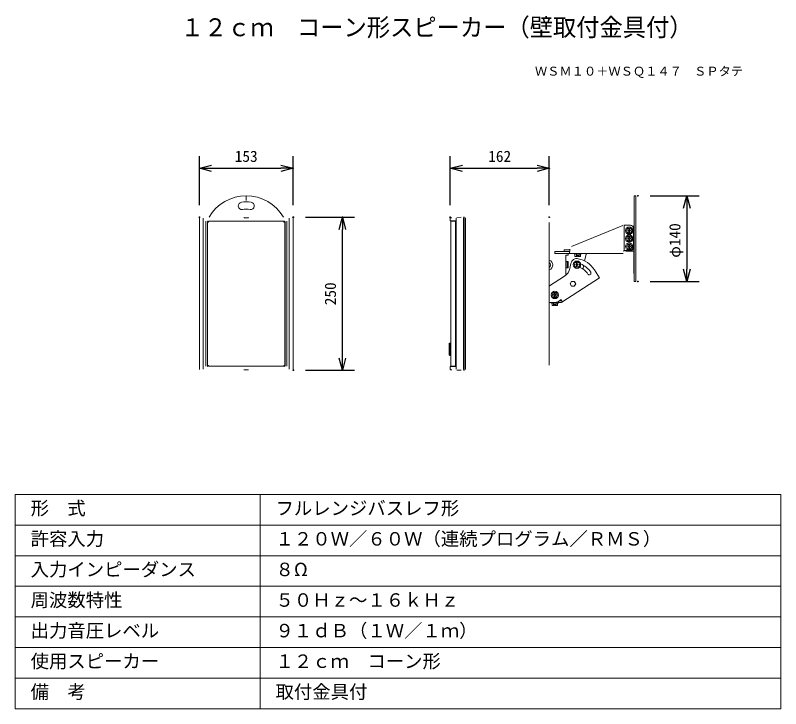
# Model space of a CAD drawing. Units: millimetres, scale not verified. Extents: x -63 to 62, y -56 to 57.
import ezdxf
from ezdxf.enums import TextEntityAlignment as Align

# ---------------------------------------------------------------- set-up
doc = ezdxf.new("R2010")
doc.units = ezdxf.units.MM
doc.header["$LTSCALE"] = 0.125
doc.header["$PDMODE"] = 32
doc.header["$PDSIZE"] = 0.0625
for name, color, linetype, lineweight in [('0-0_0', 7, 'Continuous', 25), ('0-1_WAKU', 1, 'Continuous', 18), ('0-4_GAIKEI', 1, 'Continuous', 18), ('0-5_SUNPO', 7, 'Continuous', 25)]:
    doc.layers.add(name, color=color, linetype=linetype, lineweight=lineweight)
for name, color, linetype in [('0-2_MOJI1', 7, 'Continuous'), ('0-3_TOUROKU', 7, 'Continuous'), ('0-6_DEFPOINTS', 7, 'Continuous')]:
    doc.layers.add(name, color=color, linetype=linetype)
doc.styles.add('ＭＳ ゴシック', font='')
doc.styles.get('ＭＳ ゴシック').set_extended_font_data('MS Gothic')

# ---------------------------------------------------------------- blocks, each defined once
blk = doc.blocks.new('_OPEN30')
at = {"layer": '0-0_0'}
blk.add_line((0, 0), (-1, 0), dxfattribs=at)
blk.add_lwpolyline([(-1, 0.26795), (0, 0), (-1, -0.26795)], dxfattribs=at)
blk = doc.blocks.new('D8')
at = {"layer": '0-5_SUNPO'}
for p, q in [((41.9641, 37.9847), (49.9641, 37.9847)), ((47.9641, 35.9847), (47.9641, 25.9847)), ((41.9641, 23.9847), (49.9641, 23.9847))]:
    blk.add_line(p, q, dxfattribs=at)
at = {"layer": '0-6_DEFPOINTS'}
for p in [(39.9641, 37.9847), (39.9641, 23.9847), (47.9641, 23.9847)]:
    blk.add_point(p, dxfattribs=at)
at = {"layer": '0-5_SUNPO', "xscale": 2, "yscale": 2}
for p, rotation in [((47.9641, 37.9847), 90), ((47.9641, 23.9847), 270)]:
    blk.add_blockref('_OPEN30', p, dxfattribs=dict(at, rotation=rotation))
at = {"layer": '0-5_SUNPO', "style": 'ＭＳ ゴシック'}
blk.add_text('φ140', height=1.833, rotation=90, dxfattribs=at).set_placement((47.4641, 27.8597), align=Align.BOTTOM_LEFT)
blk = doc.blocks.new('D7')
at = {"layer": '0-5_SUNPO'}
for p, q in [((9.3017, 36.4676), (9.3017, 44.4676)), ((25.5017, 36.4676), (25.5017, 44.4676)), ((11.3017, 42.4676), (23.5017, 42.4676))]:
    blk.add_line(p, q, dxfattribs=at)
at = {"layer": '0-6_DEFPOINTS'}
for p in [(25.5017, 42.4676), (9.3017, 34.4676), (25.5017, 34.4676)]:
    blk.add_point(p, dxfattribs=at)
at = {"layer": '0-5_SUNPO', "xscale": 2, "yscale": 2, "rotation": 180}
blk.add_blockref('_OPEN30', (9.3017, 42.4676), dxfattribs=at)
at = {"layer": '0-5_SUNPO', "xscale": 2, "yscale": 2}
blk.add_blockref('_OPEN30', (25.5017, 42.4676), dxfattribs=at)
at = {"layer": '0-5_SUNPO', "style": 'ＭＳ ゴシック'}
blk.add_text('162', height=1.833, dxfattribs=at).set_placement((15.5267, 42.9676), align=Align.BOTTOM_LEFT)
blk = doc.blocks.new('D6')
at = {"layer": '0-5_SUNPO'}
for p, q in [((-31.647, 36.4676), (-31.647, 44.4676)), ((-16.347, 36.4676), (-16.347, 44.4676)), ((-29.647, 42.4676), (-18.347, 42.4676))]:
    blk.add_line(p, q, dxfattribs=at)
at = {"layer": '0-6_DEFPOINTS'}
for p in [(-16.347, 42.4676), (-31.647, 34.4676), (-16.347, 34.4676)]:
    blk.add_point(p, dxfattribs=at)
at = {"layer": '0-5_SUNPO', "xscale": 2, "yscale": 2, "rotation": 180}
blk.add_blockref('_OPEN30', (-31.647, 42.4676), dxfattribs=at)
at = {"layer": '0-5_SUNPO', "xscale": 2, "yscale": 2}
blk.add_blockref('_OPEN30', (-16.347, 42.4676), dxfattribs=at)
at = {"layer": '0-5_SUNPO', "style": 'ＭＳ ゴシック'}
blk.add_text('153', height=1.833, dxfattribs=at).set_placement((-25.872, 42.9676), align=Align.BOTTOM_LEFT)
blk = doc.blocks.new('D5')
at = {"layer": '0-5_SUNPO'}
for p, q in [((-14.2972, 34.4747), (-6.2972, 34.4747)), ((-8.2972, 11.4747), (-8.2972, 32.4747)), ((-14.2972, 9.4747), (-6.2972, 9.4747))]:
    blk.add_line(p, q, dxfattribs=at)
at = {"layer": '0-6_DEFPOINTS'}
for p in [(-16.2972, 34.4747), (-8.2972, 34.4747), (-16.2972, 9.4747)]:
    blk.add_point(p, dxfattribs=at)
at = {"layer": '0-5_SUNPO', "xscale": 2, "yscale": 2}
for p, rotation in [((-8.2972, 34.4747), 90), ((-8.2972, 9.4747), 270)]:
    blk.add_blockref('_OPEN30', p, dxfattribs=dict(at, rotation=rotation))
at = {"layer": '0-5_SUNPO', "style": 'ＭＳ ゴシック'}
blk.add_text('250', height=1.833, rotation=90, dxfattribs=at).set_placement((-8.7972, 20.0997), align=Align.BOTTOM_LEFT)

msp = doc.modelspace()

# ---------------------------------------------------------------- linework, layer by layer
at = {"layer": '0-1_WAKU', "color": 4}
for p, q in [((62.4995, -21.4945), (-62.5005, -21.4945)), ((-62.5005, -21.4945), (-62.5005, -56.4945)), ((-22.5005, -56.4945), (-22.5005, -21.4945)), ((62.4995, -56.4945), (62.4995, -21.4945)), ((-62.5005, -56.4945), (62.4995, -56.4945))]:
    msp.add_line(p, q, dxfattribs=at)
at = {"layer": '0-1_WAKU'}
for p, q in [((-62.5005, -26.4945), (62.4995, -26.4945)), ((-62.5005, -31.4945), (62.4995, -31.4945)), ((-62.5005, -36.4945), (62.4995, -36.4945)), ((-62.5005, -41.4945), (62.4995, -41.4945)), ((-62.5005, -46.4945), (62.4995, -46.4945)), ((-62.5005, -51.4945), (62.4995, -51.4945))]:
    msp.add_line(p, q, dxfattribs=at)
at = {"layer": '0-4_GAIKEI'}
for p, q in [((-24.7853, 26.5213), (-24.7853, 27.2213)), ((10.712, 23.8022), (10.8868, 23.8113)), ((-31.8049, 23.6484), (-31.8049, -1.0259)), ((-31.4075, 23.1492), (-31.4075, -0.5267)), ((-31.1353, -0.5067), (-31.1353, 23.1292)), ((-31.0353, 23.1792), (-31.0853, 23.1792)), ((-31.0853, -0.3887), (-31.0853, 23.0113)), ((-31.0853, 23.0113), (-30.9853, 23.0113)), ((-30.9853, 23.0113), (-30.9853, 23.1292)), ((-30.9353, 23.0613), (-30.9353, 23.1613)), ((-30.9353, 23.1613), (-18.6353, 23.1613)), ((-24.9103, 23.2056), (-24.9103, 23.1613)), ((-24.8117, 23.7326), (-24.8597, 23.7329)), ((-24.7853, 23.7325), (-24.8117, 23.7326)), ((-24.6603, 23.2056), (-24.6603, 23.1613)), ((-18.6353, 23.0613), (-18.6353, 23.1613)), ((-18.5853, 23.1292), (-18.5853, 23.0113)), ((-18.5853, 23.0113), (-18.4853, 23.0113)), ((-18.4853, 23.1792), (-18.5353, 23.1792)), ((-18.4853, 23.0113), (-18.4853, -0.3887)), ((-18.4353, 23.1292), (-18.4353, -0.5067)), ((-18.1631, -0.5267), (-18.1631, 23.1492)), ((-17.7657, -1.0259), (-17.7657, 23.6484)), ((9.4167, 23.1982), (8.5622, 23.2206)), ((8.6934, 23.1613), (9.4154, 23.1613)), ((9.0884, 23.2068), (9.0884, 23.1613)), ((9.3384, 23.2003), (9.3384, 23.1613)), ((9.3849, 23.0613), (9.3849, 23.0813)), ((9.3977, 23.0113), (9.408, 23.0113)), ((9.415, 23.1622), (9.4154, 23.1492)), ((9.4154, -0.5267), (9.4154, 23.1492)), ((9.5052, -1.0259), (9.5052, 23.6484)), ((10.6903, -1.0798), (10.6903, 23.7023)), ((10.9021, -1.0896), (10.9021, 23.7121)), ((10.9904, -1.0369), (10.9904, 23.6594)), ((11.0033, 23.7111), (11.0033, -1.0885)), ((37.5325, 22.0213), (37.3015, 21.6213)), ((37.3015, 21.6213), (37.5325, 21.2213)), ((37.5325, 22.0213), (37.9944, 22.0213)), ((37.5634, 21.6713), (37.5634, 21.5713)), ((37.7134, 21.6713), (37.5634, 21.6713)), ((37.5634, 21.5713), (37.7134, 21.5713)), ((37.7134, 22.0213), (37.7134, 21.6713)), ((37.7134, 21.5713), (37.7134, 21.2213)), ((37.8134, 22.0213), (37.8134, 21.6713)), ((37.9634, 21.6713), (37.8134, 21.6713)), ((37.8134, 21.5713), (37.8134, 21.2213)), ((37.8134, 21.5713), (37.9634, 21.5713)), ((37.9634, 21.5713), (37.9634, 21.6713)), ((38.2253, 21.6213), (37.9944, 22.0213)), ((37.9944, 21.2213), (38.2253, 21.6213)), ((37.5325, 20.7213), (37.3015, 20.3213)), ((37.3015, 20.3213), (37.5325, 19.9213)), ((37.5325, 21.2213), (37.9944, 21.2213)), ((37.5325, 20.7213), (37.9944, 20.7213)), ((37.5634, 20.3713), (37.5634, 20.2713)), ((37.7134, 20.3713), (37.5634, 20.3713)), ((37.5634, 20.2713), (37.7134, 20.2713)), ((37.7134, 20.7213), (37.7134, 20.3713)), ((37.7134, 20.2713), (37.7134, 19.9213)), ((37.8134, 20.7213), (37.8134, 20.3713)), ((37.9634, 20.3713), (37.8134, 20.3713)), ((37.8134, 20.2713), (37.8134, 19.9213)), ((37.8134, 20.2713), (37.9634, 20.2713)), ((37.9634, 20.2713), (37.9634, 20.3713)), ((38.2253, 20.3213), (37.9944, 20.7213)), ((37.9944, 19.9213), (38.2253, 20.3213)), ((37.5325, 19.4213), (37.3015, 19.0213)), ((37.3015, 19.0213), (37.5325, 18.6213)), ((37.5325, 19.9213), (37.9944, 19.9213)), ((37.5325, 19.4213), (37.9944, 19.4213)), ((37.5634, 19.0713), (37.5634, 18.9713)), ((37.7134, 19.0713), (37.5634, 19.0713)), ((37.5634, 18.9713), (37.7134, 18.9713)), ((37.7134, 19.4213), (37.7134, 19.0713)), ((37.7134, 18.9713), (37.7134, 18.6213)), ((37.8134, 19.4213), (37.8134, 19.0713)), ((37.9634, 19.0713), (37.8134, 19.0713)), ((37.8134, 18.9713), (37.8134, 18.6213)), ((37.8134, 18.9713), (37.9634, 18.9713)), ((37.9634, 18.9713), (37.9634, 19.0713)), ((38.2253, 19.0213), (37.9944, 19.4213)), ((37.9944, 18.6213), (38.2253, 19.0213)), ((28.7634, 17.9113), (28.7634, 17.8413)), ((28.9015, 17.7515), (28.7634, 17.8413)), ((28.7634, 17.8413), (29.9634, 17.8413)), ((28.9015, 17.7515), (28.9015, 17.4295)), ((29.1325, 17.7515), (29.1325, 17.4295)), ((29.3134, 17.4113), (29.3134, 17.5913)), ((29.3134, 17.5913), (29.4134, 17.5913)), ((29.4134, 17.4113), (29.4134, 17.5913)), ((29.5944, 17.7515), (29.5944, 17.4295)), ((29.8253, 17.7515), (29.9634, 17.8413)), ((29.8253, 17.7515), (29.8253, 17.4295)), ((29.9634, 17.9113), (29.9634, 17.8413)), ((37.5325, 18.6213), (37.9944, 18.6213)), ((27.4234, 16.5613), (27.7734, 16.5613)), ((27.6534, 16.5613), (27.6534, 15.5613)), ((27.7734, 15.5613), (27.7734, 16.5613)), ((28.9978, 16.4613), (28.7669, 16.0613)), ((28.9015, 17.4295), (28.9515, 17.4113)), ((29.3134, 17.4113), (28.9516, 17.4113)), ((28.9978, 16.4613), (29.4597, 16.4613)), ((29.1787, 16.4613), (29.1787, 16.1113)), ((29.2787, 16.4613), (29.2787, 16.1113)), ((29.7753, 17.4113), (29.4134, 17.4113)), ((29.6906, 16.0613), (29.4597, 16.4613)), ((29.8253, 17.4295), (29.7753, 17.4113)), ((27.4234, 15.5613), (27.7734, 15.5613)), ((28.7669, 16.0613), (28.9978, 15.6613)), ((28.9978, 15.6613), (29.4597, 15.6613)), ((29.0287, 16.1113), (29.0287, 16.0113)), ((29.1787, 16.1113), (29.0287, 16.1113)), ((29.0287, 16.0113), (29.1787, 16.0113)), ((29.1787, 16.0113), (29.1787, 15.6613)), ((29.4287, 16.1113), (29.2787, 16.1113)), ((29.2787, 16.0113), (29.2787, 15.6613)), ((29.2787, 16.0113), (29.4287, 16.0113)), ((29.4287, 16.0113), (29.4287, 16.1113)), ((29.4597, 15.6613), (29.6906, 16.0613)), ((30.2026, 15.3523), (30.3231, 15.9192)), ((28.3325, 13.3313), (28.1015, 12.9313)), ((28.1015, 12.9313), (28.3325, 12.5313)), ((28.7944, 13.3313), (28.3325, 13.3313)), ((28.3325, 12.5313), (28.7944, 12.5313)), ((29.0253, 12.9313), (28.7944, 13.3313)), ((28.7944, 12.5313), (29.0253, 12.9313)), ((25.3825, 11.5113), (25.1515, 11.1113)), ((25.3825, 11.5113), (25.8444, 11.5113)), ((25.5634, 11.5113), (25.5634, 11.1613)), ((25.6634, 11.5113), (25.6634, 11.1613)), ((26.0753, 11.1113), (25.8444, 11.5113)), ((25.1515, 11.1113), (25.3825, 10.7113)), ((25.3825, 10.7113), (25.8444, 10.7113)), ((25.4134, 11.1613), (25.4134, 11.0613)), ((25.5634, 11.1613), (25.4134, 11.1613)), ((25.4134, 11.0613), (25.5634, 11.0613)), ((25.5634, 11.0613), (25.5634, 10.7113)), ((25.8134, 11.1613), (25.6634, 11.1613)), ((25.6634, 11.0613), (25.6634, 10.7113)), ((25.6634, 11.0613), (25.8134, 11.0613)), ((25.8134, 11.0613), (25.8134, 11.1613)), ((25.8444, 10.7113), (26.0753, 11.1113)), ((26.6629, 10.3497), (26.2208, 10.0626)), ((26.6387, 10.1313), (26.3266, 10.1313)), ((26.7554, 10.2071), (26.6387, 10.1313)), ((26.8807, 10.0142), (26.6629, 10.3497)), ((25.0134, 9.9013), (25.0134, 9.8313)), ((25.1515, 9.7415), (25.0134, 9.8313)), ((25.0134, 9.8313), (26.2134, 9.8313)), ((25.1515, 9.7415), (25.1515, 9.4195)), ((25.1515, 9.4195), (25.2015, 9.4013)), ((25.5634, 9.4013), (25.2016, 9.4013)), ((25.3825, 9.7415), (25.3825, 9.4195)), ((25.5634, 9.4013), (25.5634, 9.5813)), ((25.5634, 9.5813), (25.6634, 9.5813)), ((25.6634, 9.4013), (25.6634, 9.5813)), ((26.0253, 9.4013), (25.6634, 9.4013)), ((25.8444, 9.7415), (25.8444, 9.4195)), ((26.0753, 9.4195), (26.0253, 9.4013)), ((26.0753, 9.7415), (26.2134, 9.8313)), ((26.0753, 9.7415), (26.0753, 9.4195)), ((26.2134, 9.9013), (26.2134, 9.8313)), ((-31.0853, -0.3887), (-30.9853, -0.3887)), ((-31.0353, -0.5567), (-31.0853, -0.5567)), ((-30.9853, -0.5067), (-30.9853, -0.3887)), ((-30.9353, -0.5387), (-30.9353, -0.4387)), ((-18.6353, -0.5387), (-30.9353, -0.5387)), ((-24.9103, -0.5831), (-24.9103, -0.5387)), ((-24.7853, -1.11), (-24.7588, -1.11)), ((-24.7588, -1.11), (-24.7108, -1.1104)), ((-24.6603, -0.5831), (-24.6603, -0.5387)), ((-18.6353, -0.4387), (-18.6353, -0.5387)), ((-18.5853, -0.3887), (-18.4853, -0.3887)), ((-18.5853, -0.3887), (-18.5853, -0.5067)), ((-18.4853, -0.5567), (-18.5353, -0.5567)), ((8.5622, -0.5981), (9.4087, -0.5759)), ((9.4154, -0.5387), (8.6934, -0.5387)), ((9.0884, -0.5849), (9.0884, -0.5387)), ((9.3384, -0.5771), (9.3384, -0.5387)), ((9.3849, -0.4587), (9.3849, -0.4387)), ((9.3977, -0.3887), (9.408, -0.3887)), ((9.4145, -0.5441), (9.4131, -0.555)), ((9.4154, -0.5267), (9.4172, -0.5267)), ((10.8868, -1.1887), (10.712, -1.1796))]:
    msp.add_line(p, q, dxfattribs=at)
at = {"layer": '0-4_GAIKEI', "color": 7}
for p, q in [((38.8634, 27.3213), (38.5434, 27.3213)), ((38.5434, 13.3213), (38.5434, 27.3213)), ((38.8634, 13.3213), (38.8634, 27.3213)), ((10.3134, 23.8112), (9.6108, 23.7744)), ((-32.4353, -1.0896), (-32.4353, 23.7121)), ((-17.1353, -1.0896), (-17.1353, 23.7121)), ((8.5134, 23.2697), (8.5134, 23.622)), ((8.8108, 23.7325), (8.6082, 23.7218)), ((8.6134, 2.3263), (8.6134, 23.0813)), ((24.7134, -0.3476), (24.7134, 22.9701)), ((36.8851, 22.5113), (37.9634, 22.5113)), ((36.9634, 22.5113), (36.9634, 18.3613)), ((28.3458, 19.037), (36.7045, 22.4755)), ((38.5434, 22.3713), (38.3096, 22.3713)), ((38.4634, 22.0113), (38.4634, 18.8613)), ((25.6134, 18.2313), (25.6134, 17.9113)), ((25.6134, 18.2313), (28.0402, 18.2313)), ((25.6134, 17.9113), (36.7915, 17.9113)), ((27.1634, 18.2313), (27.1634, 18.4613)), ((27.1634, 18.4613), (28.0402, 18.4613)), ((27.4234, 17.6313), (27.4234, 14.3621)), ((27.4234, 17.6313), (27.7734, 17.6313)), ((27.7734, 17.9113), (27.7734, 17.6313)), ((27.9981, 17.9113), (27.9981, 18.2313)), ((28.0402, 18.2313), (28.0402, 18.5728)), ((30.4819, 16.6665), (30.6634, 17.5203)), ((30.6634, 17.5203), (30.6634, 17.557)), ((30.7513, 17.7691), (30.8656, 17.8834)), ((36.8662, 18.2313), (36.8662, 18.3613)), ((37.9634, 18.3613), (36.8662, 18.3613)), ((37.4234, 18.2713), (38.5369, 18.2713)), ((38.5369, 14.6019), (38.5369, 18.4667)), ((38.5434, 18.4667), (38.5369, 18.4667)), ((28.2506, 16.2693), (28.0789, 15.4613)), ((32.0858, 15.2188), (32.9191, 13.9356)), ((27.2118, 14.1998), (24.7188, 12.5808)), ((26.764, 9.9384), (32.9191, 13.9356)), ((38.5434, 14.6019), (38.5369, 14.6019)), ((38.8634, 13.3213), (38.5434, 13.3213)), ((24.7134, 9.9013), (26.6387, 9.9013)), ((8.6134, -0.4587), (8.6134, 2.1963)), ((8.5134, -0.9994), (8.5134, -0.6472)), ((8.6082, -1.0993), (8.8108, -1.1099)), ((9.6108, -1.1518), (10.3134, -1.1887))]:
    msp.add_line(p, q, dxfattribs=at)
at = {"layer": '0-4_GAIKEI', "color": 7, "lineweight": 25}
for p, q in [((8.4134, 1.2893), (8.4134, 3.2084)), ((8.4134, 3.2084), (8.5634, 3.2084)), ((8.5634, 1.2893), (8.5634, 3.2084)), ((8.4134, 1.2893), (8.5634, 1.2893)), ((8.5634, 2.3263), (8.6134, 2.3263)), ((8.5634, 2.1963), (8.6134, 2.1963))]:
    msp.add_line(p, q, dxfattribs=at)
at = {"layer": '0-4_GAIKEI'}
for points in [[(-24.8597, 23.7329), (-24.9059, 23.7335), (-24.9495, 23.7344), (-24.9901, 23.7355), (-25.027, 23.7368), (-25.0599, 23.7383), (-25.0886, 23.7399), (-25.1128, 23.7415), (-25.1326, 23.7432), (-25.1479, 23.7449), (-25.1586, 23.7464), (-25.1609, 23.7468)], [(-24.4751, 23.7403), (-24.5, 23.7388), (-24.5285, 23.7374), (-24.5604, 23.7362), (-24.5953, 23.735), (-24.6332, 23.7341), (-24.6735, 23.7334), (-24.716, 23.7328), (-24.7601, 23.7326), (-24.7853, 23.7325)], [(-24.4058, 23.7476), (-24.4064, 23.7475), (-24.4119, 23.7465), (-24.422, 23.745), (-24.436, 23.7434), (-24.4537, 23.7419), (-24.4751, 23.7403)], [(9.4062, 23.2052), (9.4055, 23.206), (9.408, 23.2009), (9.4122, 23.185), (9.415, 23.1622)], [(-25.1648, -1.1251), (-25.1642, -1.125), (-25.1586, -1.1239), (-25.1485, -1.1224), (-25.1344, -1.1209), (-25.1167, -1.1193), (-25.0953, -1.1178)], [(-25.0953, -1.1178), (-25.0703, -1.1163), (-25.0418, -1.1149), (-25.01, -1.1136), (-24.975, -1.1125), (-24.9372, -1.1116), (-24.8968, -1.1108), (-24.8544, -1.1103), (-24.8103, -1.11), (-24.7853, -1.11)], [(-24.7108, -1.1104), (-24.6646, -1.111), (-24.621, -1.1118), (-24.5805, -1.1129), (-24.5436, -1.1143), (-24.5107, -1.1157), (-24.482, -1.1173), (-24.4578, -1.119), (-24.438, -1.1207), (-24.4227, -1.1224), (-24.412, -1.1239), (-24.4097, -1.1243)], [(9.4154, -0.5267), (9.4142, -0.5493), (9.41, -0.5721), (9.4076, -0.5794)]]:
    msp.add_lwpolyline(points, dxfattribs=at)
at = {"layer": '0-4_GAIKEI', "color": 7}
for points in [[(8.6082, 23.7218), (8.5747, 23.7142), (8.5405, 23.6904), (8.5182, 23.6525), (8.5134, 23.622)], [(8.5134, -0.9994), (8.5182, -1.03), (8.5405, -1.0678), (8.5747, -1.0916), (8.6082, -1.0993)]]:
    msp.add_lwpolyline(points, dxfattribs=at)
at = {"layer": '0-4_GAIKEI'}
for centre in [(37.7634, 21.6213), (37.7634, 20.3213), (37.7634, 19.0213), (29.2287, 16.0613), (25.6134, 11.1113)]:
    msp.add_circle(centre, 0.6, dxfattribs=at)
at = {"layer": '0-4_GAIKEI', "color": 7}
for centre, radius, start, end in [((-24.7853, 20.3213), 7, 29.9255, 150.0745), ((8.5634, 23.2706), 0.05, 180, 268.5), ((8.6934, 23.0813), 0.08, 90, 180), ((37.9634, 22.0113), 0.5, 0, 90), ((37.9634, 18.8613), 0.5, 270, 0), ((30.9634, 17.557), 0.3, 135, 180), ((30.6534, 18.0955), 0.3, 315, 322.01439), ((37.4234, 18.7713), 0.5, 235.2487, 270), ((29.2287, 16.0613), 1, 78, 168), ((28.5634, 12.9313), 4.2, 33, 78), ((26.1226, 15.8771), 2, 303, 348), ((28.5634, 12.9313), 2.925, 33, 68.20107), ((28.5634, 12.9313), 3.475, 33, 68.91664), ((31.2472, 14.6741), 0.275, 213, 33), ((26.6387, 10.1313), 0.23, 270, 303), ((8.5634, -0.6481), 0.05, 91.5, 180), ((8.6934, -0.4587), 0.08, 180, 270)]:
    msp.add_arc(centre, radius, start, end, dxfattribs=at)
at = {"layer": '0-4_GAIKEI'}
for centre, radius, start, end in [((-25.4901, 25.6751), 0.6, 97.5, 277.5), ((-24.7853, 20.3213), 6, 82.5, 97.5), ((-24.0805, 25.6751), 0.6, 262.5, 82.5), ((-24.7853, 20.3213), 4.8, 82.5, 97.5), ((-30.9853, 23.0613), 0.05, 270, 0), ((-18.5853, 23.0613), 0.05, 180, 270), ((37.7634, 21.6213), 0.4119, 163.79475, 196.20525), ((37.7634, 21.6213), 0.4119, 103.79475, 136.20525), ((37.7634, 21.6213), 0.4119, 223.79475, 256.20525), ((37.7634, 21.6213), 0.4119, 43.79475, 76.20525), ((37.7634, 21.6213), 0.4119, 283.79475, 316.20525), ((37.7634, 21.6213), 0.4119, 343.79475, 16.20525), ((37.7634, 20.3213), 0.4119, 163.79475, 196.20525), ((37.7634, 20.3213), 0.4119, 103.79475, 136.20525), ((37.7634, 20.3213), 0.4119, 223.79475, 256.20525), ((37.7634, 20.3213), 0.4119, 43.79475, 76.20525), ((37.7634, 20.3213), 0.4119, 283.79475, 316.20525), ((37.7634, 20.3213), 0.4119, 343.79475, 16.20525), ((37.7634, 19.0213), 0.4119, 163.79475, 196.20525), ((37.7634, 19.0213), 0.4119, 103.79475, 136.20525), ((37.7634, 19.0213), 0.4119, 43.79475, 76.20525), ((37.7634, 19.0213), 0.4119, 343.79475, 16.20525), ((37.7634, 19.0213), 0.4119, 223.79475, 256.20525), ((37.7634, 19.0213), 0.4119, 283.79475, 316.20525), ((24.4134, 16.0113), 0.5, 306.89716, 53.10284), ((24.4134, 16.0113), 0.85, 290.69058, 69.30942), ((29.2287, 16.0613), 0.4119, 103.79475, 136.20525), ((29.2287, 16.0613), 0.4119, 43.79475, 76.20525), ((29.2287, 16.0613), 0.4119, 163.79475, 196.20525), ((29.2287, 16.0613), 0.4119, 223.79475, 256.20525), ((29.2287, 16.0613), 0.4119, 283.79475, 316.20525), ((29.2287, 16.0613), 0.4119, 343.79475, 16.20525), ((28.5634, 12.9313), 0.4119, 163.79475, 196.20525), ((28.5634, 12.9313), 0.4119, 103.79475, 136.20525), ((28.5634, 12.9313), 0.4119, 223.79475, 256.20525), ((28.5634, 12.9313), 0.4119, 43.79475, 76.20525), ((28.5634, 12.9313), 0.4119, 283.79475, 316.20525), ((28.5634, 12.9313), 0.4119, 343.79475, 16.20525), ((25.6134, 11.1113), 0.4119, 103.79475, 136.20525), ((25.6134, 11.1113), 0.4119, 43.79475, 76.20525), ((25.6134, 11.1113), 0.4119, 163.79475, 196.20525), ((25.6134, 11.1113), 0.4119, 223.79475, 256.20525), ((25.6762, 10.9013), 1, 270, 303), ((25.6134, 11.1113), 0.4119, 283.79475, 316.20525), ((25.6134, 11.1113), 0.4119, 343.79475, 16.20525), ((-30.9853, -0.4387), 0.05, 0, 90), ((-18.5853, -0.4387), 0.05, 90, 180)]:
    msp.add_arc(centre, radius, start, end, dxfattribs=at)

# ---------------------------------------------------------------- block references
at = {"layer": '0-5_SUNPO'}
for name in ['D6', 'D7', 'D8', 'D5']:
    msp.add_blockref(name, (-0.7883, -10.6635), dxfattribs=at)

# ---------------------------------------------------------------- texts
at = {"layer": '0-2_MOJI1', "style": 'ＭＳ ゴシック', "width": 0.95}
msp.add_text('１２ｃｍ\u3000コーン形スピーカー（壁取付金具付）', height=2.933, dxfattribs=at).set_placement((-35.5005, 52.5055), align=Align.BOTTOM_LEFT)
at = {"layer": '0-2_MOJI1', "style": 'ＭＳ ゴシック'}
for s, p in [('形\u3000式', (-60.0005, -25.4945)), ('フルレンジバスレフ形', (-20.0005, -25.4945)), ('許容入力', (-60.0005, -30.4945)), ('１２０Ｗ／６０Ｗ（連続プログラム／ＲＭＳ）', (-20.0005, -30.4945)), ('入力インピーダンス', (-60.0005, -35.4945)), ('８Ω', (-20.0005, -35.4945)), ('周波数特性', (-60.0005, -40.4945)), ('５０Ｈｚ～１６ｋＨｚ', (-20.0005, -40.4945)), ('出力音圧レベル', (-60.0005, -45.4945)), ('９１ｄＢ（１Ｗ／１ｍ）', (-20.0005, -45.4945)), ('使用スピーカー', (-60.0005, -50.4945)), ('１２ｃｍ\u3000コーン形', (-20.0005, -50.4945)), ('備\u3000考', (-60.0005, -55.4945)), ('取付金具付', (-20.0005, -55.4945))]:
    msp.add_text(s, height=2.199, dxfattribs=at).set_placement(p, align=Align.BOTTOM_LEFT)
at = {"layer": '0-3_TOUROKU', "style": 'ＭＳ ゴシック'}
msp.add_text('ＷＳＭ１０＋ＷＳＱ１４７\u3000ＳＰタテ', height=1.466, dxfattribs=at).set_placement((22.3661, 46.5055), align=Align.BOTTOM_LEFT)

doc.saveas('drawing.dxf')
